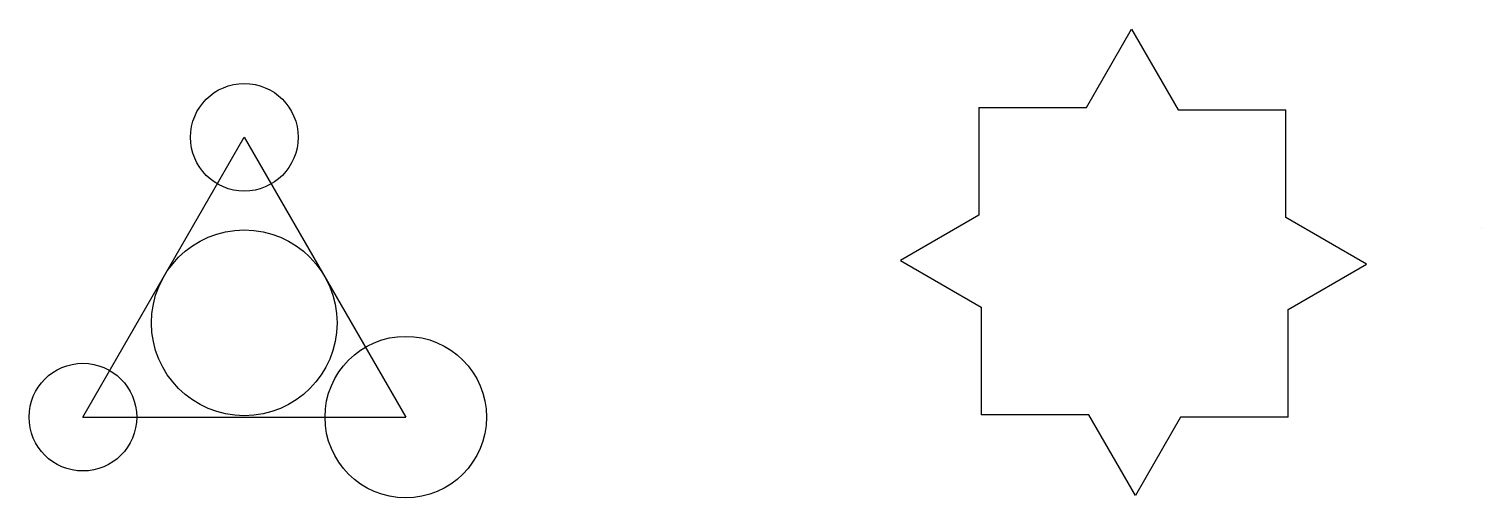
# Model space of a CAD drawing. Header units: metres. Extents: x -235 to 35, y -15 to 72.
import ezdxf

# ---------------------------------------------------------------- set-up
doc = ezdxf.new("R2010")
doc.units = ezdxf.units.M
doc.header["$MEASUREMENT"] = 0

msp = doc.modelspace()

# ---------------------------------------------------------------- linework, layer by layer
for p, q in [((-38.5, 57.5), (-30.1, 72.06)), ((-30.1, 72.06), (-21.44, 57.06)), ((-58.5, 57.5), (-38.5, 57.5)), ((-58.5, 57.5), (-58.5, 37.5)), ((-21.44, 57.06), (-1.44, 57.06)), ((-1.44, 37.06), (-1.44, 57.06)), ((-225, 0), (-195, 51.96)), ((-195, 51.96), (-165, 0)), ((-58.5, 37.5), (-73.06, 29.1)), ((13.56, 28.4), (-1.44, 37.06)), ((35, 35), (35, 35)), ((-73.06, 29.1), (-58.06, 20.44)), ((-1, 20), (13.56, 28.4)), ((-58.06, 20.44), (-58.06, 0.44)), ((-1, 0), (-1, 20)), ((-225, 0), (-165, 0)), ((-38.06, 0.44), (-58.06, 0.44)), ((-29.41, -14.56), (-38.06, 0.44)), ((-21, 0), (-29.41, -14.56)), ((-1, 0), (-21, 0))]:
    msp.add_line(p, q)
for centre, radius in [((-195, 51.96), 10), ((-195, 17.5), 17.25), ((-165, 0), 15), ((-225, 0), 10)]:
    msp.add_circle(centre, radius)

doc.saveas('drawing.dxf')
